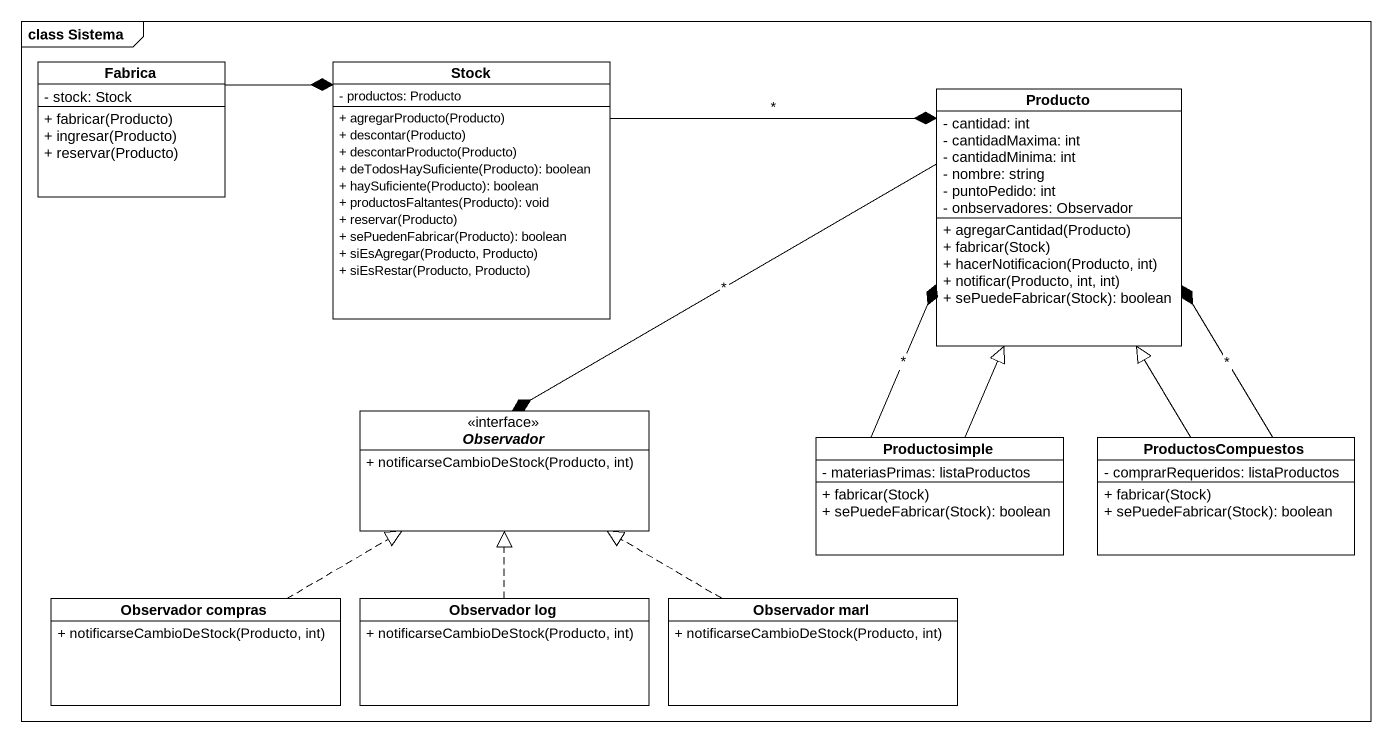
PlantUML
@startuml
mainframe class Sistema
hide circle
hide empty members
skinparam classAttributeIconSize 0
class Fabrica {
  - stock: Stock
  + fabricar(Producto)
  + ingresar(Producto)
  + reservar(Producto)
}
class Stock {
  - productos: Producto
  + agregarProducto(Producto)
  + descontar(Producto)
  + descontarProducto(Producto)
  + deTodosHaySuficiente(Producto): boolean
  + haySuficiente(Producto): boolean
  + productosFaltantes(Producto): void
  + reservar(Producto)
  + sePuedenFabricar(Producto): boolean
  + siEsAgregar(Producto, Producto)
  + siEsRestar(Producto, Producto)
}
class Producto {
  - cantidad: int
  - cantidadMaxima: int
  - cantidadMinima: int
  - nombre: string
  - puntoPedido: int
  - onbservadores: Observador
  + agregarCantidad(Producto)
  + fabricar(Stock)
  + hacerNotificacion(Producto, int)
  + notificar(Producto, int, int)
  + sePuedeFabricar(Stock): boolean
}
interface Observador <<interface>> {
  + notificarseCambioDeStock(Producto, int)
}
class Productosimple {
  - materiasPrimas: listaProductos
  + fabricar(Stock)
  + sePuedeFabricar(Stock): boolean
}
class ProductosCompuestos {
  - comprarRequeridos: listaProductos
  + fabricar(Stock)
  + sePuedeFabricar(Stock): boolean
}
class "Observador compras" as Observador_compras {
  + notificarseCambioDeStock(Producto, int)
}
class "Observador log" as Observador_log {
  + notificarseCambioDeStock(Producto, int)
}
class "Observador marl" as Observador_marl {
  + notificarseCambioDeStock(Producto, int)
}
Fabrica -right-* Stock
Stock -right-* Producto : *
Producto -left-* Observador : *
Productosimple -up-|> Producto
Productosimple -up-* Producto : *
ProductosCompuestos -up-|> Producto
ProductosCompuestos -up-* Producto : *
Observador_compras .right.|> Observador
Observador_log .up.|> Observador
Observador_marl .left.|> Observador
@enduml
